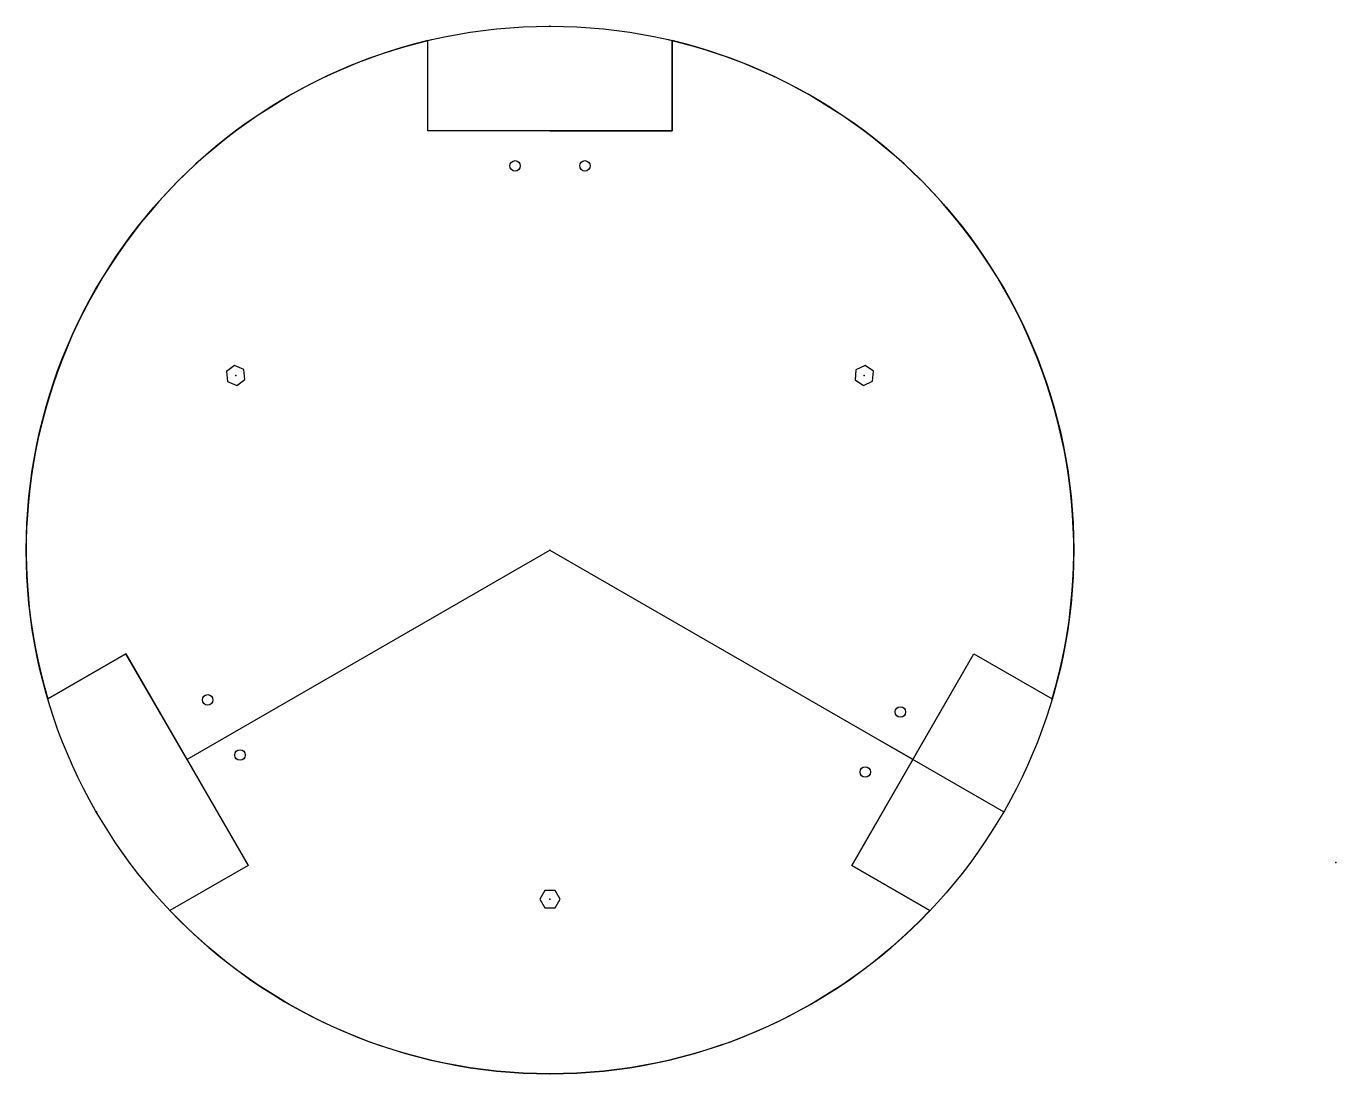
# Model space of a CAD drawing. Header units: centimetres. Extents: x -15 to 74, y -15 to 15.
# Drawn here: x -15 to 22.5, y -15 to 15 of the extents above; entities outside this region: 1.
import ezdxf

# ---------------------------------------------------------------- set-up
doc = ezdxf.new("R2010")
doc.units = ezdxf.units.CM
doc.header["$MEASUREMENT"] = 0
for name, color, linetype in [('Chassis_v1 v6_Sketch1', 7, 'Continuous'), ('Chassis_v1 v6_Sketch3', 7, 'Continuous'), ('Chassis_v1 v6_Sketch5', 7, 'Continuous'), ('Chassis_v1 v6_Sketch6', 7, 'Continuous'), ('Chassis_v1 v6_Sketch7', 7, 'Continuous')]:
    doc.layers.add(name, color=color, linetype=linetype)

msp = doc.modelspace()

# ---------------------------------------------------------------- linework, layer by layer
at = {"layer": 'Chassis_v1 v6_Sketch1'}
for p, q in [((-3.5, 12), (-3.5, 14.586)), ((3.5, 12), (3.5, 14.586)), ((0, 12), (-3.5, 12)), ((0, 12), (3.5, 12)), ((-12.142, -2.969), (-14.382, -4.262)), ((-10.392, -6), (-12.142, -2.969)), ((10.392, -6), (12.142, -2.969)), ((12.142, -2.969), (14.382, -4.262)), ((-10.392, -6), (-8.642, -9.031)), ((10.392, -6), (8.642, -9.031)), ((-8.642, -9.031), (-10.882, -10.324)), ((8.642, -9.031), (10.882, -10.324))]:
    msp.add_line(p, q, dxfattribs=at)
for start, end in [(103.4934, 196.5066), (343.4934, 76.5066), (223.4934, 316.5066)]:
    msp.add_arc((0, 0), 15, start, end, dxfattribs=at)
for p in [(0, 15), (0, 0), (74, 0), (-12.99, -7.5), (12.99, -7.5)]:
    msp.add_point(p, dxfattribs=at)
at = {"layer": 'Chassis_v1 v6_Sketch3'}
for p, q in [((-3.5, 12, 0.4), (-3.5, 14.586, 0.4)), ((3.5, 14.586, 0.4), (3.5, 12, 0.4)), ((3.5, 12, 0.4), (-3.5, 12, 0.4)), ((-9.031, 5.287, 0.4), (-9.264, 5.116, 0.4)), ((-8.767, 5.171, 0.4), (-9.031, 5.287, 0.4)), ((9.022, 5.288, 0.4), (8.762, 5.163, 0.4)), ((9.26, 5.125, 0.4), (9.022, 5.288, 0.4)), ((-9.264, 5.116, 0.4), (-9.233, 4.829, 0.4)), ((-8.969, 4.713, 0.4), (-8.736, 4.884, 0.4)), ((-8.736, 4.884, 0.4), (-8.767, 5.171, 0.4)), ((8.762, 5.163, 0.4), (8.74, 4.875, 0.4)), ((9.238, 4.837, 0.4), (9.26, 5.125, 0.4)), ((-9.233, 4.829, 0.4), (-8.969, 4.713, 0.4)), ((8.74, 4.875, 0.4), (8.978, 4.712, 0.4)), ((8.978, 4.712, 0.4), (9.238, 4.837, 0.4)), ((-14.382, -4.262, 0.4), (-12.142, -2.969, 0.4)), ((-12.142, -2.969, 0.4), (-8.642, -9.031, 0.4)), ((8.642, -9.031, 0.4), (12.142, -2.969, 0.4)), ((12.142, -2.969, 0.4), (14.382, -4.262, 0.4)), ((-8.642, -9.031, 0.4), (-10.882, -10.324, 0.4)), ((10.882, -10.324, 0.4), (8.642, -9.031, 0.4)), ((-0.144, -9.75, 0.4), (-0.289, -10, 0.4)), ((0.144, -9.75, 0.4), (-0.144, -9.75, 0.4)), ((0.289, -10, 0.4), (0.144, -9.75, 0.4)), ((-0.289, -10, 0.4), (-0.144, -10.25, 0.4)), ((0.144, -10.25, 0.4), (0.289, -10, 0.4)), ((-0.144, -10.25, 0.4), (0.144, -10.25, 0.4))]:
    msp.add_line(p, q, dxfattribs=at)
for centre in [(-9.803, -4.291, 0.4), (-8.877, -5.871, 0.4)]:
    msp.add_circle(centre, 0.15, dxfattribs=at)
for start, end in [(103.4934, 196.5066), (343.4934, 76.5066), (223.4934, 316.5066)]:
    msp.add_arc((0, 0, 0.4), 15, start, end, dxfattribs=at)
for p in [(-12.99, 7.5, 0.4), (12.99, 7.5, 0.4), (-9, 5, 0.4), (9, 5, 0.4), (0, 0, 0.4), (22.504, -8.951, 0.4), (0, -10, 0.4), (0, -15, 0.4)]:
    msp.add_point(p, dxfattribs=at)
at = {"layer": 'Chassis_v1 v6_Sketch5'}
for p, q in [((-9.031, 5.287, 4.4), (-9.264, 5.116, 4.4)), ((-8.767, 5.171, 4.4), (-9.031, 5.287, 4.4)), ((-9.264, 5.116, 4.4), (-9.233, 4.829, 4.4)), ((-8.969, 4.713, 4.4), (-8.736, 4.884, 4.4)), ((-8.736, 4.884, 4.4), (-8.767, 5.171, 4.4)), ((-9.233, 4.829, 4.4), (-8.969, 4.713, 4.4))]:
    msp.add_line(p, q, dxfattribs=at)
msp.add_circle((0, 0, 4.4), 15, dxfattribs=at)
msp.add_point((0, 0, 4.4), dxfattribs=at)
at = {"layer": 'Chassis_v1 v6_Sketch6'}
for centre in [(-1, 11), (1, 11)]:
    msp.add_circle(centre, 0.15, dxfattribs=at)
msp.add_point((0, 0), dxfattribs=at)
at = {"layer": 'Chassis_v1 v6_Sketch7'}
for p, q in [((-10.4, -6), (0, 0, 0.4)), ((0, 0, 0.4), (13, -7.5, 0.4)), ((10.4, -6, 0.4), (9.534, -5.5, 0.4))]:
    msp.add_line(p, q, dxfattribs=at)
for centre in [(10.034, -4.639, 0.4), (9.028, -6.357, 0.4)]:
    msp.add_circle(centre, 0.15, dxfattribs=at)
msp.add_point((0, 0, 0.4), dxfattribs=at)

doc.saveas('drawing.dxf')
